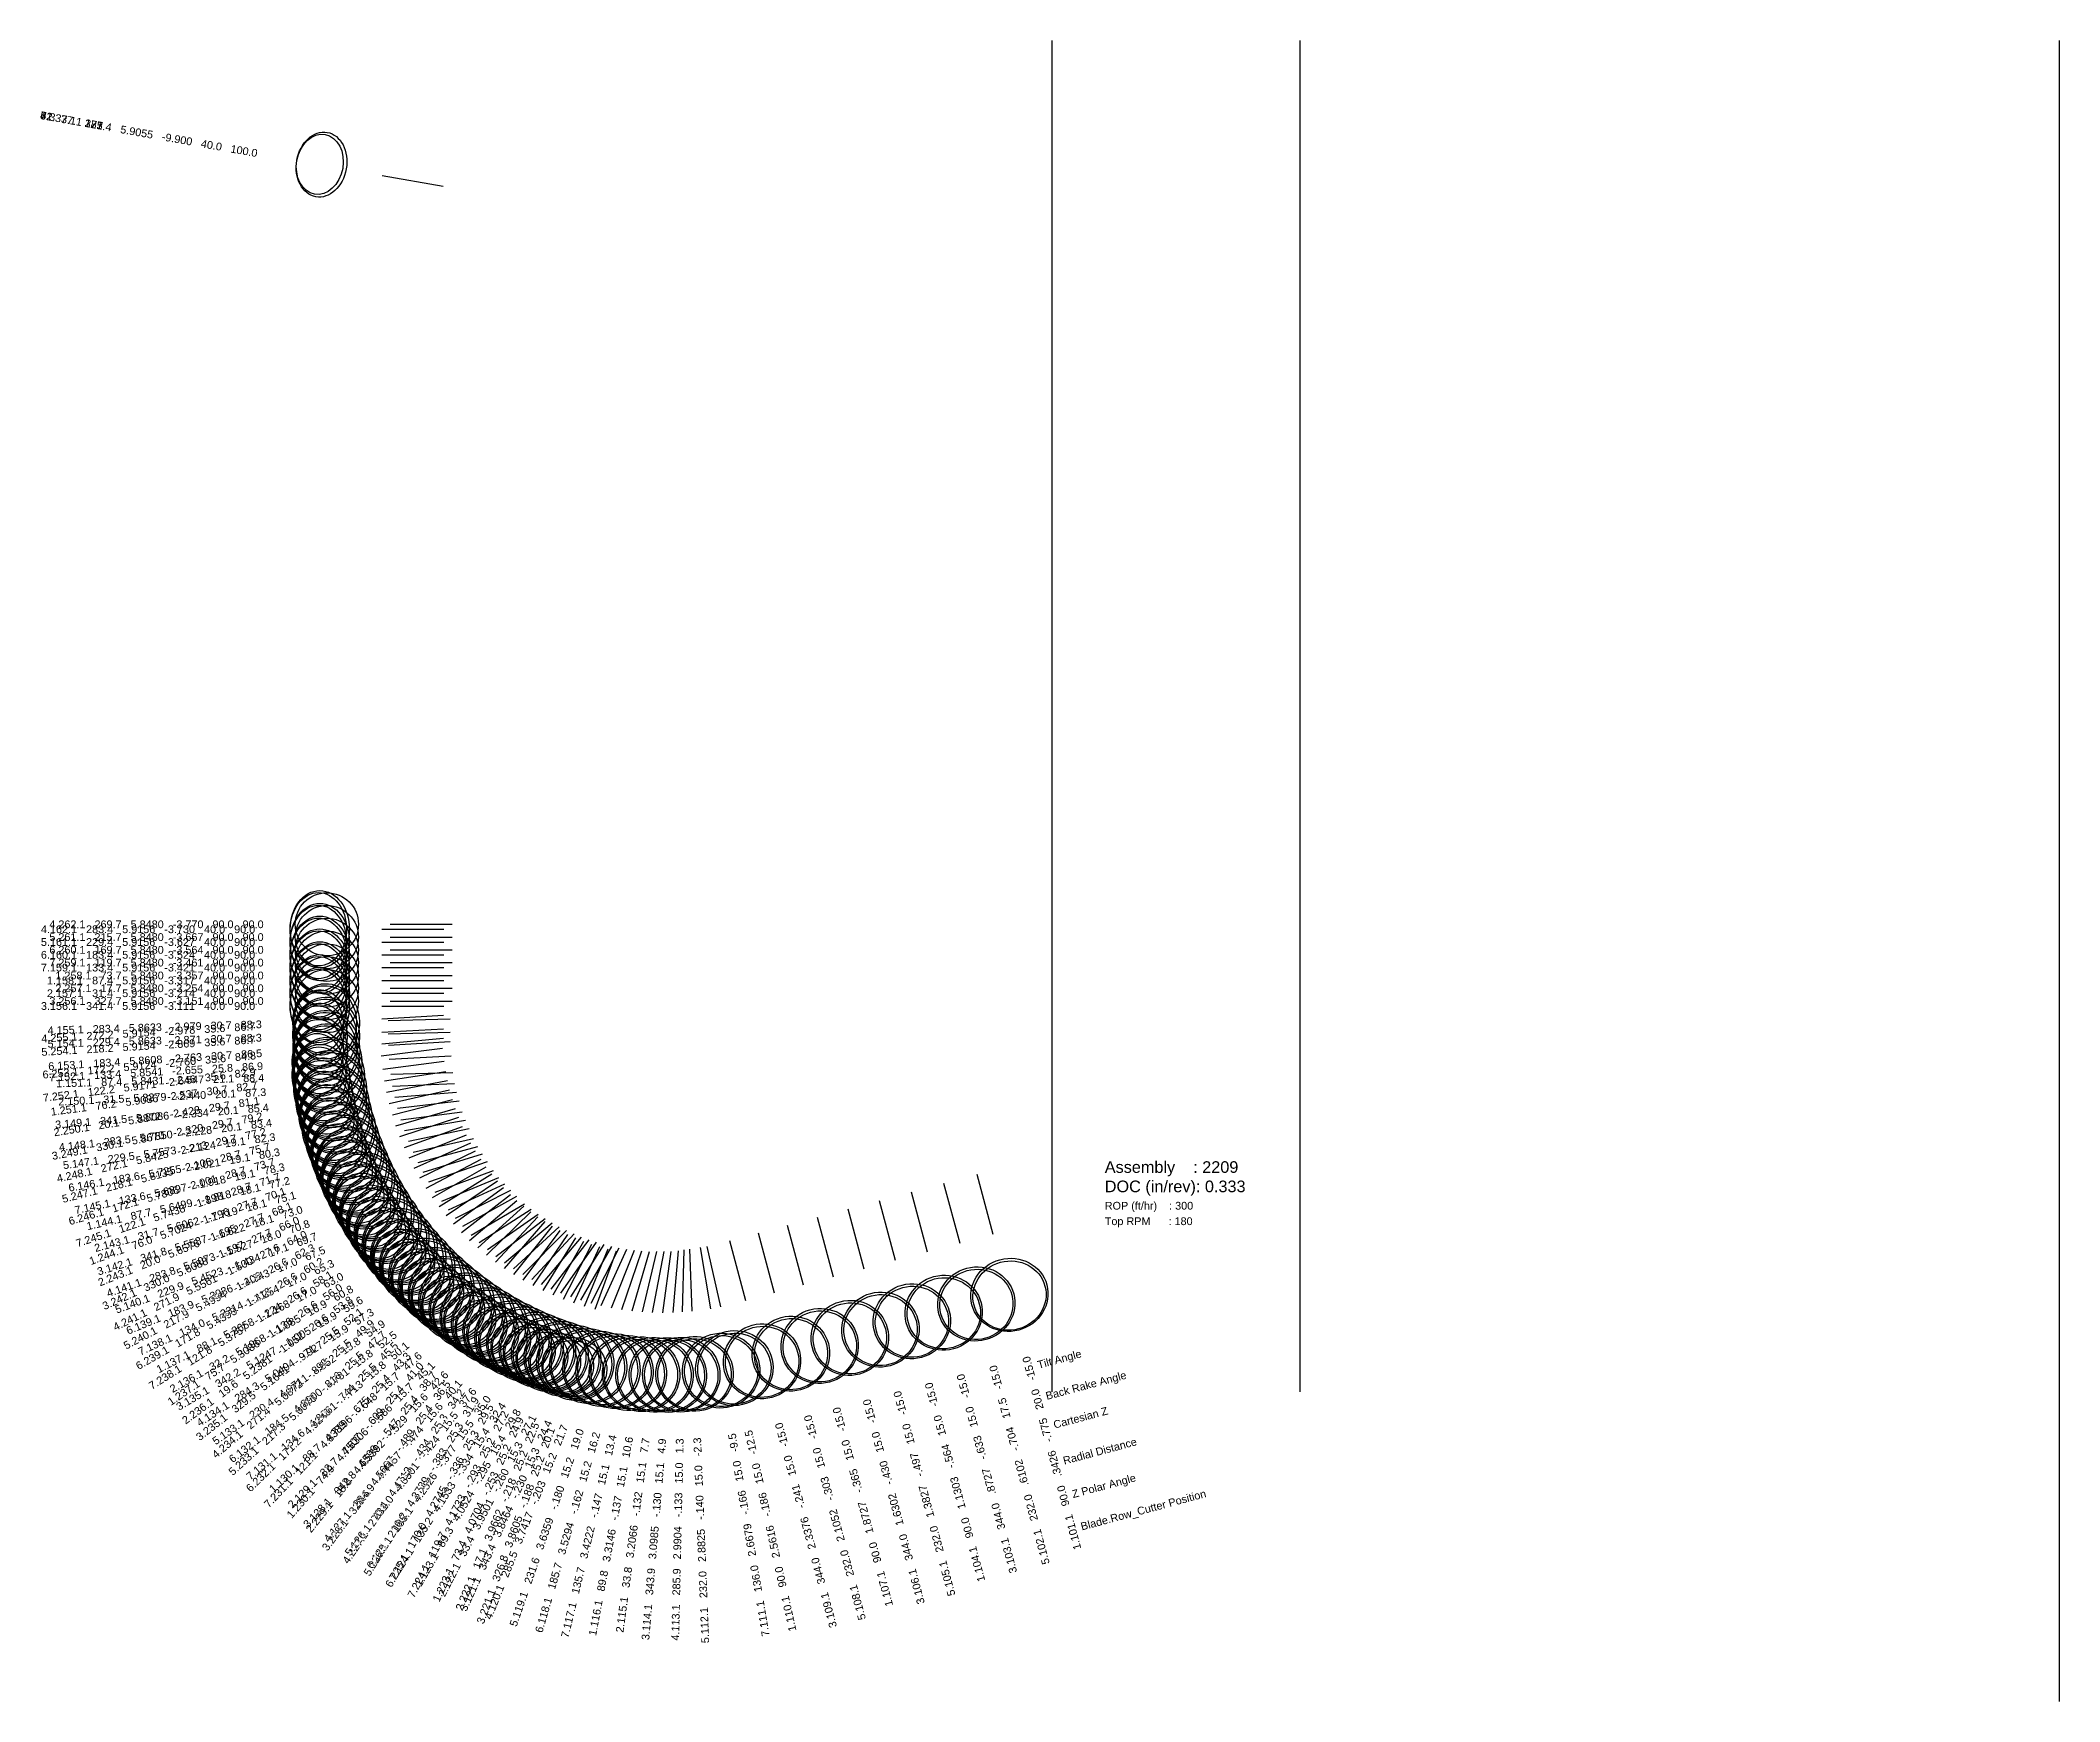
# Model space of a CAD drawing. Header units: inches. Extents: x -10.2 to 6.1, y -2.5 to 10.9.
import ezdxf
from ezdxf.enums import TextEntityAlignment as Align

# ---------------------------------------------------------------- set-up
doc = ezdxf.new("R2010")
doc.units = ezdxf.units.IN
doc.header["$MEASUREMENT"] = 0
for name, color, linetype, true_color in [('Blade_1', 30, 'Continuous', 0xff7f00), ('Blade_2', 7, 'Continuous', 0xcccc00), ('Blade_3', 7, 'Continuous', 0x00cc00), ('Blade_4', 7, 'Continuous', 0x00cccc), ('Blade_5', 7, 'Continuous', 0x0066cc), ('Blade_6', 190, 'Continuous', 0x7f00ff), ('Blade_7', 7, 'Continuous', 0xcc00cc)]:
    doc.layers.add(name, color=color, linetype=linetype, true_color=true_color)
doc.styles.get("Standard").update_dxf_attribs({"font": 'arial.ttf'})

msp = doc.modelspace()

# ---------------------------------------------------------------- linework, layer by layer
for p, q in [((-2, 0), (-2, 10.9)), ((0, 0), (0, 10.9)), ((6.125, -2.5), (6.125, 10.9))]:
    msp.add_line(p, q)
at = {"layer": 'Blade_1'}
for p, q in [((-7.403, 9.811), (-6.911, 9.725)), ((-7.406, 3.317), (-6.906, 3.317)), ((-7.338, 3.357), (-6.838, 3.357)), ((-7.398, 2.602), (-6.902, 2.666)), ((-7.333, 2.561), (-6.833, 2.575)), ((-7.223, 1.969), (-6.753, 2.139)), ((-7.153, 1.931), (-6.665, 2.042)), ((-6.886, 1.422), (-6.472, 1.702)), ((-2.475, 1.268), (-2.604, 1.751)), ((-6.811, 1.4), (-6.365, 1.626)), ((-3.262, 1.057), (-3.392, 1.54)), ((-6.416, 0.994), (-6.088, 1.372)), ((-6.343, 0.992), (-5.974, 1.329)), ((-4.005, 0.858), (-4.134, 1.341)), ((-5.856, 0.716), (-5.646, 1.17)), ((-5.799, 0.738), (-5.551, 1.172)), ((-4.672, 0.684), (-4.78, 1.172)), ((-5.221, 0.639), (-5.129, 1.13))]:
    msp.add_line(p, q, dxfattribs=at)
for centre, major_axis, ratio in [((-7.891, 9.898), (-0.046, -0.26), 0.765974), ((-7.905, 9.9), (-0.042, -0.241), 0.766053), ((-7.905, 3.317), (0, -0.312), 0.76608), ((-7.916, 3.317), (0, -0.296), 0.765936), ((-7.848, 3.357), (0.255, 0), 1), ((-7.89, 2.538), (0.034, -0.262), 0.860113), ((-7.837, 2.547), (0.009, -0.312), 0.93312), ((-7.904, 2.537), (0.031, -0.242), 0.860123), ((-7.843, 2.547), (0.008, -0.296), 0.933221), ((-7.644, 1.819), (0.069, -0.305), 0.9504), ((-7.65, 1.818), (0.066, -0.289), 0.950422), ((-7.69, 1.799), (0.09, -0.249), 0.885444), ((-7.702, 1.796), (0.083, -0.23), 0.885481), ((-7.261, 1.171), (0.142, -0.279), 0.95648), ((-7.266, 1.168), (0.134, -0.264), 0.956492), ((-7.297, 1.141), (0.148, -0.219), 0.894518), ((-7.309, 1.136), (0.137, -0.203), 0.894479), ((-6.716, 0.651), (0.211, -0.231), 0.96256), ((-2.344, 0.781), (0.302, 0.081), 0.93984), ((-2.343, 0.775), (0.286, 0.077), 0.939629), ((-6.72, 0.648), (0.2, -0.219), 0.962563), ((-6.74, 0.616), (0.2, -0.174), 0.903214), ((-6.751, 0.609), (0.185, -0.16), 0.903067), ((-3.131, 0.568), (0.302, 0.081), 0.96608), ((-3.13, 0.564), (0.286, 0.077), 0.965936), ((-3.874, 0.369), (0.302, 0.081), 0.96608), ((-3.873, 0.365), (0.286, 0.077), 0.965936), ((-6.05, 0.299), (0.271, -0.155), 0.96416), ((-6.052, 0.295), (0.257, -0.147), 0.96425), ((-6.062, 0.261), (0.24, -0.111), 0.904726), ((-6.07, 0.254), (0.222, -0.103), 0.904703), ((-4.562, 0.19), (0.305, 0.068), 0.96608), ((-4.562, 0.186), (0.289, 0.064), 0.965936), ((-5.314, 0.141), (0.307, -0.057), 0.96544), ((-5.315, 0.137), (0.291, -0.055), 0.965599)]:
    msp.add_ellipse(centre, major_axis=major_axis, ratio=ratio, dxfattribs=at)
at = {"layer": 'Blade_2'}
for p, q in [((-7.403, 9.811), (-6.911, 9.725)), ((-7.406, 3.214), (-6.906, 3.214)), ((-7.338, 3.254), (-6.838, 3.254)), ((-7.383, 2.507), (-6.889, 2.584)), ((-7.318, 2.464), (-6.819, 2.487)), ((-7.184, 1.886), (-6.721, 2.072)), ((-7.113, 1.85), (-6.63, 1.979)), ((-6.826, 1.353), (-6.423, 1.648)), ((-6.752, 1.334), (-6.315, 1.578)), ((-6.341, 0.945), (-6.028, 1.335)), ((-6.269, 0.946), (-5.915, 1.299)), ((-5.771, 0.69), (-5.58, 1.152)), ((-5.718, 0.714), (-5.49, 1.16)), ((-5.138, 0.637), (-5.071, 1.132))]:
    msp.add_line(p, q, dxfattribs=at)
for centre, major_axis, ratio in [((-7.891, 9.898), (-0.046, -0.26), 0.765974), ((-7.905, 9.9), (-0.042, -0.241), 0.766053), ((-7.905, 3.214), (0, -0.312), 0.76608), ((-7.916, 3.214), (0, -0.296), 0.765936), ((-7.848, 3.254), (0.255, 0), 1), ((-7.822, 2.441), (0.014, -0.312), 0.9392), ((-7.873, 2.43), (0.041, -0.261), 0.868809), ((-7.887, 2.428), (0.038, -0.242), 0.868712), ((-7.828, 2.44), (0.014, -0.296), 0.938954), ((-7.601, 1.72), (0.08, -0.302), 0.9504), ((-7.606, 1.719), (0.076, -0.287), 0.950422), ((-7.645, 1.699), (0.099, -0.245), 0.885444), ((-7.658, 1.695), (0.091, -0.227), 0.885481), ((-7.192, 1.087), (0.153, -0.273), 0.9568), ((-7.197, 1.085), (0.145, -0.259), 0.95683), ((-7.227, 1.057), (0.156, -0.213), 0.894518), ((-7.238, 1.052), (0.144, -0.197), 0.894479), ((-6.627, 0.589), (0.22, -0.222), 0.96288), ((-6.631, 0.586), (0.209, -0.21), 0.962901), ((-6.65, 0.554), (0.206, -0.166), 0.903592), ((-6.66, 0.547), (0.191, -0.153), 0.903476), ((-5.948, 0.264), (0.278, -0.142), 0.96448), ((-5.95, 0.26), (0.264, -0.135), 0.964587), ((-5.958, 0.226), (0.244, -0.101), 0.905104), ((-5.966, 0.218), (0.226, -0.093), 0.905112), ((-5.206, 0.136), (0.31, -0.042), 0.96544), ((-5.207, 0.132), (0.294, -0.04), 0.965599)]:
    msp.add_ellipse(centre, major_axis=major_axis, ratio=ratio, dxfattribs=at)
at = {"layer": 'Blade_3'}
for p, q in [((-7.403, 9.811), (-6.911, 9.725)), ((-7.406, 3.111), (-6.906, 3.111)), ((-7.338, 3.151), (-6.838, 3.151)), ((-7.366, 2.416), (-6.875, 2.51)), ((-7.3, 2.375), (-6.802, 2.415)), ((-7.143, 1.804), (-6.686, 2.007)), ((-7.071, 1.771), (-6.593, 1.918)), ((-6.762, 1.284), (-6.367, 1.591)), ((-6.685, 1.263), (-6.253, 1.516)), ((-3.005, 1.126), (-3.134, 1.609)), ((-3.762, 0.923), (-3.892, 1.406)), ((-6.264, 0.899), (-5.967, 1.301)), ((-6.194, 0.904), (-5.855, 1.272)), ((-5.636, 0.694), (-5.429, 1.149)), ((-4.47, 0.734), (-4.599, 1.216)), ((-5.685, 0.666), (-5.513, 1.136)), ((-5.055, 0.638), (-5.013, 1.136))]:
    msp.add_line(p, q, dxfattribs=at)
for centre, major_axis, ratio in [((-7.891, 9.898), (-0.046, -0.26), 0.765974), ((-7.905, 9.9), (-0.042, -0.241), 0.766053), ((-7.905, 3.111), (0, -0.312), 0.76608), ((-7.916, 3.111), (0, -0.296), 0.765936), ((-7.848, 3.151), (0.255, 0), 1), ((-7.803, 2.334), (0.025, -0.311), 0.9392), ((-7.853, 2.322), (0.05, -0.26), 0.868809), ((-7.809, 2.334), (0.024, -0.296), 0.939292), ((-7.867, 2.32), (0.046, -0.24), 0.868712), ((-7.553, 1.623), (0.092, -0.299), 0.95072), ((-7.559, 1.622), (0.087, -0.283), 0.950759), ((-7.596, 1.6), (0.108, -0.242), 0.885822), ((-7.609, 1.597), (0.099, -0.223), 0.88589), ((-7.12, 1.007), (0.158, -0.27), 0.9616), ((-7.125, 1.005), (0.15, -0.256), 0.961551), ((-7.153, 0.976), (0.162, -0.209), 0.902079), ((-7.164, 0.971), (0.15, -0.193), 0.902249), ((-6.536, 0.532), (0.23, -0.212), 0.9632), ((-6.539, 0.529), (0.218, -0.201), 0.963238), ((-2.874, 0.637), (0.302, 0.081), 0.96608), ((-2.873, 0.633), (0.286, 0.077), 0.965936), ((-6.557, 0.496), (0.213, -0.157), 0.903592), ((-6.567, 0.489), (0.197, -0.145), 0.903885), ((-3.631, 0.434), (0.302, 0.081), 0.96608), ((-3.63, 0.43), (0.286, 0.077), 0.965936), ((-5.845, 0.233), (0.285, -0.129), 0.96448), ((-5.846, 0.23), (0.27, -0.123), 0.964587), ((-4.339, 0.245), (0.302, 0.081), 0.96608), ((-4.338, 0.241), (0.286, 0.077), 0.965936), ((-5.852, 0.196), (0.248, -0.091), 0.905104), ((-5.861, 0.188), (0.23, -0.084), 0.905112), ((-5.098, 0.134), (0.311, -0.026), 0.96576), ((-5.098, 0.13), (0.295, -0.025), 0.965599)]:
    msp.add_ellipse(centre, major_axis=major_axis, ratio=ratio, dxfattribs=at)
at = {"layer": 'Blade_4'}
for p, q in [((-7.403, 9.811), (-6.911, 9.725)), ((-7.338, 3.77), (-6.838, 3.77)), ((-7.406, 3.73), (-6.906, 3.73)), ((-7.406, 3.007), (-6.907, 3.036)), ((-7.354, 2.994), (-6.854, 3.008)), ((-7.345, 2.325), (-6.858, 2.436)), ((-7.278, 2.287), (-6.782, 2.345)), ((-7.098, 1.724), (-6.649, 1.943)), ((-7.026, 1.694), (-6.553, 1.858)), ((-6.697, 1.22), (-6.315, 1.543)), ((-6.62, 1.203), (-6.2, 1.473)), ((-6.185, 0.856), (-5.904, 1.269)), ((-6.117, 0.864), (-5.795, 1.247)), ((-5.553, 0.677), (-5.368, 1.141)), ((-4.979, 0.643), (-4.967, 1.143))]:
    msp.add_line(p, q, dxfattribs=at)
for centre, major_axis, ratio in [((-7.891, 9.898), (-0.046, -0.26), 0.765974), ((-7.905, 9.9), (-0.042, -0.241), 0.766053), ((-7.905, 3.73), (0, -0.312), 0.76608), ((-7.916, 3.73), (0, -0.296), 0.765936), ((-7.848, 3.77), (0.255, 0), 1), ((-7.854, 2.979), (0.009, -0.312), 0.85984), ((-7.863, 2.979), (0.009, -0.296), 0.860034), ((-7.9, 2.978), (0.015, -0.264), 0.813611), ((-7.915, 2.978), (0.014, -0.244), 0.813497), ((-7.779, 2.229), (0.036, -0.31), 0.9392), ((-7.829, 2.215), (0.058, -0.258), 0.868809), ((-7.785, 2.228), (0.034, -0.295), 0.939292), ((-7.843, 2.213), (0.054, -0.238), 0.868712), ((-7.502, 1.528), (0.103, -0.295), 0.95072), ((-7.507, 1.527), (0.097, -0.28), 0.950759), ((-7.544, 1.504), (0.116, -0.238), 0.885822), ((-7.556, 1.5), (0.107, -0.22), 0.88589), ((-7.045, 0.929), (0.169, -0.263), 0.96192), ((-7.049, 0.927), (0.16, -0.249), 0.961889), ((-7.076, 0.898), (0.17, -0.202), 0.902457), ((-7.087, 0.892), (0.157, -0.187), 0.902249), ((-6.443, 0.478), (0.239, -0.201), 0.96352), ((-6.446, 0.474), (0.227, -0.191), 0.963238), ((-6.462, 0.441), (0.219, -0.149), 0.90397), ((-6.471, 0.434), (0.202, -0.137), 0.903885), ((-5.74, 0.207), (0.29, -0.116), 0.9648), ((-5.742, 0.203), (0.275, -0.11), 0.964924), ((-4.99, 0.137), (0.312, -0.007), 0.96576), ((-4.99, 0.133), (0.296, -0.007), 0.965936)]:
    msp.add_ellipse(centre, major_axis=major_axis, ratio=ratio, dxfattribs=at)
at = {"layer": 'Blade_5'}
for p, q in [((-7.403, 9.811), (-6.911, 9.725)), ((-7.406, 3.627), (-6.906, 3.627)), ((-7.338, 3.667), (-6.838, 3.667)), ((-7.406, 2.899), (-6.907, 2.928)), ((-7.354, 2.886), (-6.854, 2.9)), ((-7.319, 2.233), (-6.835, 2.356)), ((-7.252, 2.192), (-6.756, 2.258)), ((-7.048, 1.643), (-6.605, 1.875)), ((-6.974, 1.61), (-6.505, 1.783)), ((-2.742, 1.196), (-2.872, 1.679)), ((-6.63, 1.16), (-6.26, 1.496)), ((-3.515, 0.989), (-3.644, 1.472)), ((-6.554, 1.146), (-6.145, 1.433)), ((-6.105, 0.816), (-5.841, 1.241)), ((-6.039, 0.828), (-5.734, 1.224)), ((-4.903, 0.649), (-4.922, 1.149)), ((-4.237, 0.796), (-4.367, 1.279)), ((-5.47, 0.662), (-5.307, 1.135))]:
    msp.add_line(p, q, dxfattribs=at)
for centre, major_axis, ratio in [((-7.891, 9.898), (-0.046, -0.26), 0.765974), ((-7.905, 9.9), (-0.042, -0.241), 0.766053), ((-7.905, 3.627), (0, -0.312), 0.76608), ((-7.916, 3.627), (0, -0.296), 0.765936), ((-7.848, 3.667), (0.255, 0), 1), ((-7.854, 2.871), (0.009, -0.312), 0.85984), ((-7.9, 2.87), (0.015, -0.264), 0.813611), ((-7.863, 2.871), (0.009, -0.296), 0.860034), ((-7.915, 2.869), (0.014, -0.244), 0.813497), ((-7.752, 2.124), (0.042, -0.31), 0.94464), ((-7.8, 2.109), (0.065, -0.256), 0.877127), ((-7.757, 2.124), (0.04, -0.294), 0.944688), ((-7.814, 2.107), (0.06, -0.237), 0.877301), ((-7.447, 1.435), (0.108, -0.293), 0.95584), ((-7.452, 1.434), (0.103, -0.278), 0.955818), ((-7.487, 1.41), (0.123, -0.234), 0.893762), ((-7.499, 1.406), (0.114, -0.217), 0.893661), ((-6.967, 0.855), (0.18, -0.256), 0.96192), ((-6.971, 0.852), (0.171, -0.243), 0.961889), ((-6.997, 0.822), (0.178, -0.196), 0.902457), ((-7.007, 0.816), (0.165, -0.181), 0.902658), ((-2.611, 0.708), (0.302, 0.081), 0.9536), ((-2.61, 0.704), (0.286, 0.077), 0.953794), ((-3.384, 0.501), (0.302, 0.081), 0.96608), ((-3.383, 0.497), (0.286, 0.077), 0.965936), ((-6.347, 0.427), (0.248, -0.191), 0.96352), ((-6.35, 0.424), (0.235, -0.181), 0.963575), ((-6.365, 0.39), (0.225, -0.14), 0.90397), ((-6.374, 0.383), (0.208, -0.129), 0.904294), ((-5.634, 0.184), (0.296, -0.102), 0.96512), ((-5.636, 0.18), (0.28, -0.096), 0.964924), ((-4.106, 0.307), (0.302, 0.081), 0.96608), ((-4.105, 0.303), (0.286, 0.077), 0.965936), ((-4.883, 0.144), (0.312, 0.012), 0.96576), ((-4.883, 0.14), (0.296, 0.012), 0.965936)]:
    msp.add_ellipse(centre, major_axis=major_axis, ratio=ratio, dxfattribs=at)
at = {"layer": 'Blade_6'}
for p, q in [((-7.403, 9.811), (-6.911, 9.725)), ((-7.406, 3.524), (-6.906, 3.524)), ((-7.338, 3.564), (-6.838, 3.564)), ((-7.404, 2.806), (-6.907, 2.851)), ((-7.352, 2.794), (-6.853, 2.825)), ((-7.291, 2.145), (-6.811, 2.285)), ((-7.223, 2.106), (-6.73, 2.191)), ((-6.997, 1.567), (-6.563, 1.815)), ((-6.922, 1.538), (-6.46, 1.729)), ((-6.561, 1.102), (-6.204, 1.452)), ((-6.485, 1.091), (-6.089, 1.396)), ((-6.023, 0.78), (-5.777, 1.215)), ((-5.96, 0.795), (-5.673, 1.205)), ((-5.387, 0.651), (-5.247, 1.132))]:
    msp.add_line(p, q, dxfattribs=at)
for centre, major_axis, ratio in [((-7.891, 9.898), (-0.046, -0.26), 0.765974), ((-7.905, 9.9), (-0.042, -0.241), 0.766053), ((-7.905, 3.524), (0, -0.312), 0.76608), ((-7.916, 3.524), (0, -0.296), 0.765936), ((-7.848, 3.564), (0.255, 0), 1), ((-7.852, 2.763), (0.019, -0.312), 0.86016), ((-7.861, 2.763), (0.018, -0.296), 0.860034), ((-7.897, 2.761), (0.024, -0.263), 0.813611), ((-7.912, 2.76), (0.022, -0.243), 0.813497), ((-7.72, 2.021), (0.053, -0.308), 0.94496), ((-7.768, 2.004), (0.074, -0.254), 0.877127), ((-7.726, 2.021), (0.05, -0.292), 0.945025), ((-7.781, 2.001), (0.069, -0.235), 0.877301), ((-7.389, 1.345), (0.119, -0.289), 0.95616), ((-7.394, 1.343), (0.113, -0.274), 0.956155), ((-7.427, 1.318), (0.131, -0.23), 0.89414), ((-7.439, 1.313), (0.121, -0.212), 0.89407), ((-6.886, 0.784), (0.19, -0.248), 0.96224), ((-6.89, 0.781), (0.181, -0.235), 0.962226), ((-6.914, 0.75), (0.185, -0.189), 0.902836), ((-6.925, 0.744), (0.171, -0.174), 0.902658), ((-6.25, 0.381), (0.256, -0.179), 0.96384), ((-6.253, 0.377), (0.243, -0.17), 0.963912), ((-6.266, 0.343), (0.23, -0.13), 0.904348), ((-6.274, 0.336), (0.213, -0.121), 0.904294), ((-5.528, 0.166), (0.3, -0.087), 0.96512), ((-5.529, 0.162), (0.285, -0.083), 0.965261)]:
    msp.add_ellipse(centre, major_axis=major_axis, ratio=ratio, dxfattribs=at)
at = {"layer": 'Blade_7'}
for p, q in [((-7.403, 9.811), (-6.911, 9.725)), ((-7.406, 3.421), (-6.906, 3.421)), ((-7.338, 3.461), (-6.838, 3.461)), ((-7.411, 2.709), (-6.915, 2.771)), ((-7.345, 2.683), (-6.846, 2.71)), ((-7.26, 2.058), (-6.785, 2.215)), ((-7.19, 2.022), (-6.701, 2.124)), ((-6.943, 1.493), (-6.518, 1.757)), ((-6.868, 1.467), (-6.414, 1.676)), ((-6.489, 1.046), (-6.147, 1.411)), ((-6.415, 1.04), (-6.032, 1.361)), ((-5.94, 0.746), (-5.712, 1.191)), ((-5.88, 0.765), (-5.612, 1.187)), ((-4.752, 0.669), (-4.835, 1.162)), ((-5.304, 0.643), (-5.188, 1.13))]:
    msp.add_line(p, q, dxfattribs=at)
for centre, major_axis, ratio in [((-7.891, 9.898), (-0.046, -0.26), 0.765974), ((-7.905, 9.9), (-0.042, -0.241), 0.766053), ((-7.905, 3.421), (0, -0.312), 0.76608), ((-7.916, 3.421), (0, -0.296), 0.765936), ((-7.848, 3.461), (0.255, 0), 1), ((-7.846, 2.655), (0.017, -0.312), 0.90016), ((-7.854, 2.655), (0.016, -0.296), 0.900169), ((-7.902, 2.647), (0.033, -0.262), 0.813611), ((-7.917, 2.646), (0.03, -0.243), 0.813497), ((-7.684, 1.919), (0.064, -0.306), 0.94496), ((-7.69, 1.918), (0.06, -0.29), 0.945025), ((-7.731, 1.901), (0.083, -0.251), 0.877505), ((-7.744, 1.898), (0.077, -0.232), 0.877301), ((-7.327, 1.256), (0.131, -0.284), 0.95616), ((-7.331, 1.254), (0.124, -0.269), 0.956155), ((-7.364, 1.228), (0.14, -0.225), 0.89414), ((-7.376, 1.224), (0.129, -0.208), 0.89407), ((-6.802, 0.716), (0.201, -0.24), 0.96256), ((-6.806, 0.713), (0.19, -0.227), 0.962563), ((-6.829, 0.681), (0.193, -0.181), 0.903214), ((-6.839, 0.675), (0.178, -0.168), 0.903067), ((-6.151, 0.338), (0.264, -0.167), 0.96416), ((-6.153, 0.334), (0.25, -0.159), 0.963912), ((-6.165, 0.3), (0.235, -0.121), 0.904348), ((-6.173, 0.293), (0.217, -0.112), 0.904703), ((-4.669, 0.17), (0.308, 0.052), 0.96608), ((-5.421, 0.151), (0.304, -0.073), 0.96544), ((-5.422, 0.147), (0.288, -0.069), 0.965261), ((-4.668, 0.166), (0.292, 0.049), 0.965936)]:
    msp.add_ellipse(centre, major_axis=major_axis, ratio=ratio, dxfattribs=at)

# ---------------------------------------------------------------- texts
for s, height, p in [('Assembly    : 2209', 0.09375, (-1.575, 1.812)), ('DOC (in/rev): 0.333', 0.09375, (-1.575, 1.656)), ('ROP (ft/hr)    : 300', 0.0625, (-1.575, 1.5)), ('Top RPM      : 180', 0.0625, (-1.575, 1.375))]:
    msp.add_text(s, height=height).set_placement(p, align=Align.MIDDLE_LEFT)
for s, p in [('   Tilt Angle', (-2.187, 0.196)), ('   Back Rake Angle', (-2.12, -0.055)), ('   Cartesian Z', (-2.058, -0.287)), ('   Radial Distance', (-1.98, -0.577)), ('   Z Polar Angle', (-1.908, -0.847)), ('   Blade.Row_Cutter Position', (-1.838, -1.108))]:
    msp.add_text(s, height=0.0625, rotation=15).set_placement(p, align=Align.MIDDLE_LEFT)
at = {"layer": 'Blade_1'}
for s, rotation, p in [('1.337.1   81.4   5.9055   -9.900   40.0   100.0', 350, (-8.408, 9.989)), ('1.251.1   76.2   5.9036   -2.537   30.7   82.7', 7.3465, (-8.409, 2.472)), ('1.151.1   87.4   5.8431   -2.547   21.1   88.4', 1.5925, (-8.353, 2.533)), ('1.144.1   87.7   5.6499   -1.818   18.1   77.2', 12.794, (-8.147, 1.705)), ('1.244.1   76.0   5.7024   -1.796   27.7   70.1', 19.8949, (-8.182, 1.622)), ('1.137.1   88.1   5.2658   -1.168   17.0   63.0', 26.9508, (-7.72, 0.937)), ('1.237.1   75.7   5.3086   -1.136   26.6   56.0', 34.0342, (-7.731, 0.851)), ('1.130.1   88.7   4.7196   -.648   15.7   47.6', 42.3915, (-7.096, 0.304)), ('1.230.1   74.9   4.7507   -.609   25.4   41.0', 49.0005, (-7.085, 0.224)), ('1.101.1   90.0   .3426   -.775   20.0   -15.0', 105, (-2.211, 0.283)), ('1.104.1   90.0   1.1303   -.564   15.0   -15.0', 105, (-2.998, 0.072)), ('1.123.1   89.3   4.0524   -.295   15.4   29.8', 60.2398, (-6.306, -0.147)), ('1.107.1   90.0   1.8727   -.365   15.0   -15.0', 105, (-3.741, -0.127)), ('1.223.1   73.4   4.0704   -.253   25.2   24.9', 65.1482, (-6.285, -0.209)), ('1.110.1   90.0   2.5616   -.186   15.0   -12.5', 102.5, (-4.451, -0.312)), ('1.116.1   89.8   3.3146   -.137   15.1   10.6', 79.407, (-5.408, -0.364))]:
    msp.add_text(s, height=0.0625, rotation=rotation, dxfattribs=at).set_placement(p, align=Align.MIDDLE_RIGHT)
for s, p in [('1.158.1   87.4   5.9156   -3.317   40.0   90.0', (-8.426, 3.317)), ('1.258.1   73.7   5.8480   -3.357   90.0   90.0', (-8.358, 3.357))]:
    msp.add_text(s, height=0.0625, dxfattribs=at).set_placement(p, align=Align.MIDDLE_RIGHT)
at = {"layer": 'Blade_2'}
for s, rotation, p in [('2.337.1   25.4   5.9055   -9.900   40.0   100.0', 350, (-8.408, 9.989)), ('2.150.1   31.5   5.8279   -2.440   20.1   87.3', 2.6566, (-8.337, 2.417)), ('2.250.1   20.1   5.8872   -2.428   29.7   81.1', 8.8773, (-8.391, 2.35)), ('2.143.1   31.7   5.6062   -1.719   18.1   75.1', 14.8969, (-8.099, 1.588)), ('2.243.1   20.0   5.6576   -1.695   27.7   68.1', 21.9269, (-8.131, 1.505)), ('2.136.1   32.2   5.1968   -1.085   16.9   60.8', 29.2334, (-7.642, 0.836)), ('2.236.1   19.6   5.2381   -1.052   26.6   53.8', 36.186, (-7.65, 0.751)), ('2.129.1   32.7   4.6306   -.586   15.7   45.1', 44.8605, (-6.992, 0.227)), ('2.229.1   18.8   4.6599   -.547   25.4   38.7', 51.2589, (-6.979, 0.149)), ('2.122.1   33.4   3.9501   -.260   15.3   27.1', 62.8995, (-6.182, -0.194)), ('2.222.1   17.1   3.9662   -.218   25.2   22.5', 67.52, (-6.161, -0.253)), ('2.115.1   33.8   3.2066   -.132   15.1   7.7', 82.2586, (-5.275, -0.374))]:
    msp.add_text(s, height=0.0625, rotation=rotation, dxfattribs=at).set_placement(p, align=Align.MIDDLE_RIGHT)
for s, p in [('2.257.1   17.7   5.8480   -3.254   90.0   90.0', (-8.358, 3.254)), ('2.157.1   31.4   5.9156   -3.214   40.0   90.0', (-8.426, 3.214))]:
    msp.add_text(s, height=0.0625, dxfattribs=at).set_placement(p, align=Align.MIDDLE_RIGHT)
at = {"layer": 'Blade_3'}
for s, rotation, p in [('3.337.1   335.4   5.9055   -9.900   40.0   100.0', 350, (-8.408, 9.989)), ('3.149.1   341.5   5.8086   -2.334   20.1   85.4', 4.6203, (-8.317, 2.293)), ('3.249.1   330.1   5.8670   -2.320   29.7   79.2', 10.8145, (-8.368, 2.224)), ('3.142.1   341.8   5.5587   -1.622   18.1   73.0', 17.0317, (-8.046, 1.473)), ('3.242.1   330.0   5.6088   -1.597   27.7   66.0', 23.9838, (-8.075, 1.389)), ('3.135.1   342.2   5.1247   -1.005   15.9   59.6', 30.3915, (-7.565, 0.747)), ('3.235.1   329.5   5.1641   -.971   25.5   52.1', 37.903, (-7.567, 0.657)), ('3.128.1   342.8   4.5392   -.529   15.6   42.6', 47.3646, (-6.885, 0.153)), ('3.228.1   328.6   4.5667   -.489   25.4   36.5', 53.5418, (-6.87, 0.079)), ('3.103.1   344.0   .8727   -.633   15.0   -15.0', 105, (-2.741, 0.141)), ('3.106.1   344.0   1.6302   -.430   15.0   -15.0', 105, (-3.498, -0.062)), ('3.121.1   343.4   3.8464   -.230   15.3   24.4', 65.5757, (-6.057, -0.235)), ('3.221.1   326.8   3.8605   -.188   25.2   20.1', 69.8968, (-6.036, -0.291)), ('3.109.1   344.0   2.3376   -.241   15.0   -15.0', 105, (-4.206, -0.252)), ('3.114.1   343.9   3.0985   -.130   15.1   4.9', 85.1465, (-5.142, -0.378))]:
    msp.add_text(s, height=0.0625, rotation=rotation, dxfattribs=at).set_placement(p, align=Align.MIDDLE_RIGHT)
for s, p in [('3.156.1   341.4   5.9156   -3.111   40.0   90.0', (-8.426, 3.111)), ('3.256.1   327.7   5.8480   -3.151   90.0   90.0', (-8.358, 3.151))]:
    msp.add_text(s, height=0.0625, dxfattribs=at).set_placement(p, align=Align.MIDDLE_RIGHT)
at = {"layer": 'Blade_4'}
for s, rotation, p in [('4.337.1   277.4   5.9055   -9.900   40.0   100.0', 350, (-8.408, 9.989)), ('4.255.1   272.2   5.9154   -2.978   35.6   86.7', 3.3186, (-8.425, 2.948)), ('4.155.1   283.4   5.8633   -2.979   30.7   88.3', 1.6574, (-8.373, 2.964)), ('4.248.1   272.1   5.8425   -2.213   29.7   77.2', 12.7756, (-8.34, 2.1)), ('4.148.1   283.5   5.7850   -2.228   20.1   83.4', 6.6134, (-8.292, 2.17)), ('4.141.1   283.8   5.5073   -1.527   18.0   70.8', 19.1785, (-7.989, 1.359)), ('4.241.1   271.9   5.5561   -1.500   27.6   64.0', 26.0457, (-8.014, 1.276)), ('4.134.1   284.3   5.0494   -.927   15.9   57.3', 32.7465, (-7.478, 0.651)), ('4.234.1   271.4   5.0872   -.892   25.5   49.9', 40.0968, (-7.477, 0.564)), ('4.127.1   284.9   4.4457   -.474   15.6   40.1', 49.8839, (-6.774, 0.084)), ('4.227.1   270.4   4.4713   -.434   25.3   34.2', 55.8295, (-6.758, 0.012)), ('4.120.1   285.5   3.7417   -.203   15.2   21.7', 68.2887, (-5.93, -0.271)), ('4.113.1   285.9   2.9904   -.133   15.0   1.3', 88.6918, (-5.002, -0.377))]:
    msp.add_text(s, height=0.0625, rotation=rotation, dxfattribs=at).set_placement(p, align=Align.MIDDLE_RIGHT)
for s, p in [('4.162.1   283.4   5.9156   -3.730   40.0   90.0', (-8.426, 3.73)), ('4.262.1   269.7   5.8480   -3.770   90.0   90.0', (-8.358, 3.77))]:
    msp.add_text(s, height=0.0625, dxfattribs=at).set_placement(p, align=Align.MIDDLE_RIGHT)
at = {"layer": 'Blade_5'}
for s, rotation, p in [('5.337.1   223.4   5.9055   -9.900   40.0   100.0', 350, (-8.408, 9.989)), ('5.254.1   218.2   5.9154   -2.869   35.6   86.7', 3.3186, (-8.425, 2.84)), ('5.154.1   229.4   5.8633   -2.871   30.7   88.3', 1.6574, (-8.373, 2.856)), ('5.247.1   218.1   5.8135   -2.106   28.7   75.7', 14.3198, (-8.308, 1.98)), ('5.147.1   229.5   5.7573   -2.124   19.1   82.3', 7.6561, (-8.263, 2.056)), ('5.140.1   229.9   5.4523   -1.434   17.1   69.7', 20.2527, (-7.931, 1.257)), ('5.240.1   217.9   5.4994   -1.406   26.6   62.3', 27.6822, (-7.951, 1.169)), ('5.133.1   230.4   4.9711   -.852   15.8   54.9', 35.115, (-7.388, 0.559)), ('5.233.1   217.3   5.0073   -.816   25.5   47.7', 42.295, (-7.385, 0.473)), ('5.102.1   232.0   .6102   -.704   17.5   -15.0', 105, (-2.478, 0.211)), ('5.126.1   231.0   4.3501   -.424   15.5   37.6', 52.4389, (-6.661, 0.02)), ('5.105.1   232.0   1.3827   -.497   15.0   -15.0', 105, (-3.251, 0.004)), ('5.226.1   216.2   4.3739   -.383   25.3   31.9', 58.1419, (-6.643, -0.05)), ('5.119.1   231.6   3.6359   -.180   15.2   19.0', 71.0222, (-5.802, -0.302)), ('5.108.1   232.0   2.1052   -.303   15.0   -15.0', 105, (-3.973, -0.19)), ('5.112.1   232.0   2.8825   -.140   15.0   -2.3', 92.2664, (-4.862, -0.37))]:
    msp.add_text(s, height=0.0625, rotation=rotation, dxfattribs=at).set_placement(p, align=Align.MIDDLE_RIGHT)
for s, p in [('5.161.1   229.4   5.9156   -3.627   40.0   90.0', (-8.426, 3.627)), ('5.261.1   215.7   5.8480   -3.667   90.0   90.0', (-8.358, 3.667))]:
    msp.add_text(s, height=0.0625, dxfattribs=at).set_placement(p, align=Align.MIDDLE_RIGHT)
at = {"layer": 'Blade_6'}
for s, rotation, p in [('6.337.1   177.4   5.9055   -9.900   40.0   100.0', 350, (-8.408, 9.989)), ('6.253.1   172.2   5.9124   -2.760   35.6   84.8', 5.1971, (-8.42, 2.713)), ('6.153.1   183.4   5.8608   -2.763   30.7   86.5', 3.537, (-8.37, 2.731)), ('6.146.1   183.6   5.7255   -2.021   19.1   80.3', 9.6974, (-8.228, 1.935)), ('6.246.1   172.1   5.7806   -2.001   28.7   73.7', 16.3139, (-8.27, 1.858)), ('6.139.1   183.9   5.3936   -1.343   17.0   67.5', 22.4591, (-7.865, 1.148)), ('6.239.1   171.8   5.4393   -1.313   26.6   60.2', 29.7812, (-7.882, 1.06)), ('6.132.1   184.5   4.8900   -.781   15.8   52.5', 37.5173, (-7.295, 0.47)), ('6.232.1   171.2   4.9245   -.744   25.5   45.5', 44.5175, (-7.288, 0.386)), ('6.125.1   185.1   4.2526   -.377   15.5   35.0', 55.0097, (-6.545, -0.041)), ('6.225.1   170.0   4.2745   -.336   25.3   29.5', 60.4592, (-6.526, -0.108)), ('6.118.1   185.7   3.5294   -.162   15.2   16.2', 73.7925, (-5.672, -0.328))]:
    msp.add_text(s, height=0.0625, rotation=rotation, dxfattribs=at).set_placement(p, align=Align.MIDDLE_RIGHT)
for s, p in [('6.260.1   169.7   5.8480   -3.564   90.0   90.0', (-8.358, 3.564)), ('6.160.1   183.4   5.9156   -3.524   40.0   90.0', (-8.426, 3.524))]:
    msp.add_text(s, height=0.0625, dxfattribs=at).set_placement(p, align=Align.MIDDLE_RIGHT)
at = {"layer": 'Blade_7'}
for s, rotation, p in [('7.337.1   127.4   5.9055   -9.900   40.0   100.0', 350, (-8.408, 9.989)), ('7.252.1   122.2   5.9171   -2.646   35.6   82.9', 7.0974, (-8.423, 2.583)), ('7.152.1   133.4   5.8541   -2.655   25.8   86.9', 3.1135, (-8.363, 2.627)), ('7.145.1   133.6   5.6897   -1.918   19.1   78.3', 11.7493, (-8.189, 1.815)), ('7.245.1   122.1   5.7438   -1.898   28.7   71.7', 18.3122, (-8.228, 1.737)), ('7.138.1   134.0   5.3314   -1.254   17.0   65.3', 24.6962, (-7.795, 1.041)), ('7.238.1   121.8   5.3757   -1.224   26.6   58.1', 31.9038, (-7.809, 0.954)), ('7.131.1   134.6   4.8061   -.713   15.8   50.1', 39.9372, (-7.197, 0.385)), ('7.231.1   121.1   4.8389   -.675   25.4   43.3', 46.7468, (-7.188, 0.303)), ('7.124.1   135.2   4.1533   -.334   15.4   32.4', 57.6166, (-6.426, -0.096)), ('7.224.1   119.7   4.1733   -.293   25.2   27.2', 62.8012, (-6.406, -0.161)), ('7.117.1   135.7   3.4222   -.147   15.1   13.4', 76.5795, (-5.541, -0.349)), ('7.111.1   136.0   2.6679   -.166   15.0   -9.5', 99.5286, (-4.583, -0.337))]:
    msp.add_text(s, height=0.0625, rotation=rotation, dxfattribs=at).set_placement(p, align=Align.MIDDLE_RIGHT)
for s, p in [('7.159.1   133.4   5.9156   -3.421   40.0   90.0', (-8.426, 3.421)), ('7.259.1   119.7   5.8480   -3.461   90.0   90.0', (-8.358, 3.461))]:
    msp.add_text(s, height=0.0625, dxfattribs=at).set_placement(p, align=Align.MIDDLE_RIGHT)

doc.saveas('drawing.dxf')
